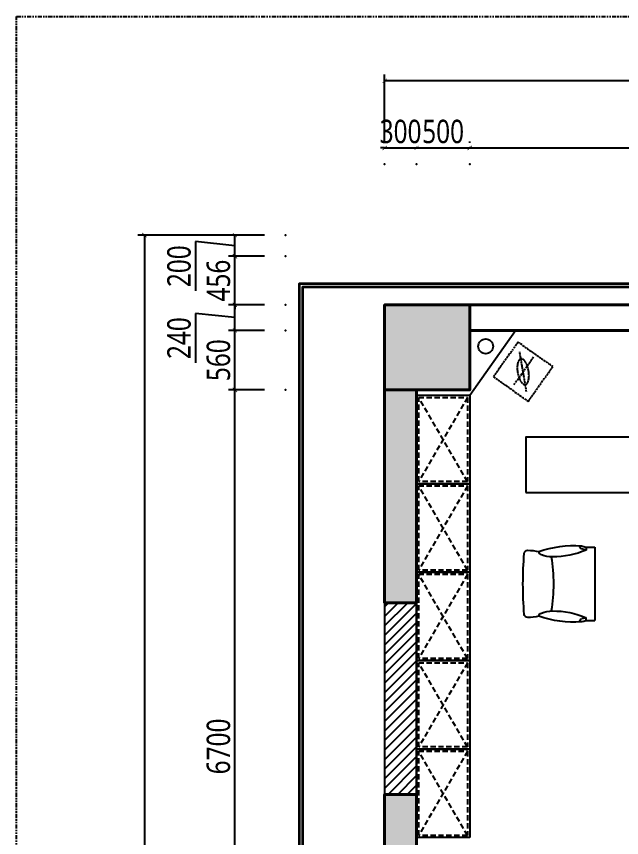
# Model space of a CAD drawing. Header units: millimetres. Extents: x 181055 to 256117, y -39966 to -14434.
# Drawn here: x 181055 to 186745, y -22150 to -14434 of the extents above; entities that cross this region are included whole.
import ezdxf

# ---------------------------------------------------------------- set-up
doc = ezdxf.new("R2010")
doc.units = ezdxf.units.MM
doc.header["$LTSCALE"] = 10
for name, pattern in [('DASHED', [0.75, 0.5, -0.25]), ('X-ROOF-plan-SP01_$0$R1120_Topographical PlanLTSC-1000$0$OUH_A-FPB4--D- - Default$0${ Chain Double-Dash }', [2.75, 1.5, -0.25, 0.25, -0.25, 0.25, -0.25]), ('XR41-42F$0$LEVEL 31$0${ Tapered Dash }', [10, 4, -1, 1.5, -1, 1.5, -1])]:
    doc.linetypes.add(name, pattern=pattern)
for name, color, linetype in [('COLUMN_DWGshare.com', 9, 'Continuous'), ('E6.室内植物_DWGshare.com', 94, 'Continuous'), ('P-(HATCH)_DWGshare.com', 8, 'Continuous'), ('P-0.18_DWGshare.com', 5, 'Continuous'), ('P-Furniture(活动家具)_DWGshare.com', 134, 'Continuous'), ('PUB_HATCH_DWGshare.com', 8, 'Continuous'), ('VPIPE-雨水_DWGshare.com', 7, 'Continuous'), ('WALL-隔墙_DWGshare.com', 5, 'Continuous'), ('填充_DWGshare.com', 8, 'Continuous')]:
    doc.layers.add(name, color=color, linetype=linetype)
doc.layers.add('Defpoints_DWGshare.com', color=7, linetype='Continuous', plot=False)
doc.layers.add('WALL_DWGshare.com', color=7, linetype='Continuous', lineweight=40)
doc.layers.add('型材层_DWGshare.com', color=3, linetype='Continuous', lineweight=35)
doc.styles.add('黑体', font='Microsoft YaHei.ttf', dxfattribs={"width": 0.8})
doc.dimstyles.new('内部尺寸', dxfattribs={"dimscale": 2, "dimtxt": 110, "dimasz": 20, "dimexe": 30, "dimexo": 100, "dimgap": 20, "dimtad": 1, "dimdec": 0, "dimdsep": 46, "dimtxsty": '黑体', "dimblk": 'ARCHTICK', "dimcen": 20, "dimclrd": 251, "dimclre": 251, "dimclrt": 4, "dimadec": 0, "dimazin": 0, "dimtfac": 1, "dimtdec": 0, "dimtix": 1, "dimtmove": 1, "dimatfit": 3, "dimldrblk": 'DOT', "dimfxl": 1, "dimarcsym": 0})

# ---------------------------------------------------------------- blocks, each defined once
blk = doc.blocks.new('_FZH')
at = {"layer": 'PUB_HATCH_DWGshare.com'}
blk.add_solid([(-0.5, -0.5), (0.5, -0.5), (-0.5, 0.5), (0.5, 0.5)], dxfattribs=at)
at = {"layer": 'WALL_DWGshare.com'}
blk.add_lwpolyline([(-0.5, -0.5), (0.5, -0.5), (0.5, 0.5), (-0.5, 0.5)], close=True, dxfattribs=at)
blk = doc.blocks.new('dd')
at = {"layer": '型材层_DWGshare.com', "color": 1, "linetype": 'ByBlock'}
for p, q in [((792334, -65003.3), (792334, -61253)), ((792364, -64973.3), (792364, -61253))]:
    blk.add_line(p, q, dxfattribs=at)
for points in [[(792334, -61253), (792334, -58203.5), (797534, -58203.5), (797534, -57163.4), (798234, -57163.4), (798234, -57747.2)], [(792364, -61253), (792364, -58233.5), (797564, -58233.5), (797564, -57193.4), (798204, -57193.4), (798204, -57747.2)]]:
    blk.add_lwpolyline(points, dxfattribs=at)
blk = doc.blocks.new('tasklight')
at = {"layer": 'P-Furniture(活动家具)_DWGshare.com', "color": 251}
for p, q in [((457.5, 270.3), (495.7, 282.4)), ((474.8, 265.3), (527.3, 281.8)), ((487.8, 282.5), (492.5, 284)), ((488.5, 280.1), (487.8, 282.5)), ((493.3, 281.6), (492.5, 284)), ((497.2, 277.6), (495.7, 282.4)), ((-25, 96.3), (440.3, 242.9)), ((-22.6, 88.7), (442.7, 235.3)), ((459, 265.6), (497.2, 277.6)), ((471.1, 227.4), (509.2, 239.4)), ((472.6, 222.7), (510.7, 234.7)), ((483.9, 236.7), (536.3, 253.2)), ((491.5, 270.6), (490, 275.3)), ((496.3, 272.1), (494.8, 276.8)), ((500.6, 242), (502.1, 237.2)), ((505.3, 243.5), (506.8, 238.7)), ((508.3, 233.9), (509.1, 231.5)), ((509.2, 239.4), (510.7, 234.7)), ((503.6, 232.4), (504.3, 230)), ((504.3, 230), (509.1, 231.5)), ((-96, 71.9), (-24.4, 94.4)), ((-22.6, 88.7), (-25, 96.3)), ((-115.6, 67.8), (-70.8, 81.9)), ((-113.2, 60.1), (-115.6, 67.8)), ((-113.2, 60.1), (-68.4, 74.3)), ((-94.8, 68), (-96, 71.9)), ((-94.8, 68), (-23.2, 90.6)), ((-71.7, 84.7), (-56.5, 89.6)), ((-70.8, 81.9), (-71.7, 84.7)), ((-55.6, 86.7), (-70.8, 81.9)), ((-70.8, 81.9), (-70.2, 80)), ((-69, 76.2), (-68.4, 74.3)), ((-67.4, 80.9), (-68, 82.8)), ((-57.8, 83.9), (-58.4, 85.8)), ((-55.6, 86.7), (-56.5, 89.6))]:
    blk.add_line(p, q, dxfattribs=at)
for radius in [35, 15]:
    blk.add_circle((572.3, 280.3), radius, dxfattribs=at)
for centre, radius, start, end in [((572.3, 280.3), 70, 209.8589, 185.1116), ((572.3, 280.3), 45, 178.014, 216.9565), ((465, 246.5), 25, 107.4853, 287.4853), ((465, 246.5), 20, 107.4853, 287.4853), ((479.4, 251), 15, 107.4853, 287.4853), ((0, 100), 100, 19.7777, 195.1928), ((0, 100), 100, 199.7777, 15.1928), ((-62, 80.5), 20, 209.0222, 185.9483)]:
    blk.add_arc(centre, radius, start, end, dxfattribs=at)
blk = doc.blocks.new('gdfsgsd')
at = {"layer": 'P-Furniture(活动家具)_DWGshare.com', "color": 251}
blk.add_ellipse((2883155, 1377491), major_axis=(-441.4, -1470.4), ratio=1, start_param=1.261466, end_param=1.594062, dxfattribs=at)
blk.add_ellipse((2883155, 1377491), major_axis=(-441.4, -1470.4), ratio=1, start_param=1.261466, end_param=1.594062, dxfattribs=at)
at = {"layer": '填充_DWGshare.com', "color": 9}
for p, q in [((2884945.5, 1377050.5), (2884972, 1377027.3)), ((2884755.7, 1376367.8), (2885045.9, 1376993)), ((2884960.9, 1377003.2), (2884924.8, 1377030.8)), ((2884960.9, 1377003.2), (2884924.8, 1377030.8)), ((2884972, 1377027.3), (2884960.9, 1377003.2)), ((2884972, 1377027.3), (2884960.9, 1377003.2)), ((2884972, 1377027.3), (2885045.9, 1376993)), ((2884693, 1376426.2), (2884648.6, 1376435.9)), ((2884693, 1376426.2), (2884648.6, 1376435.9)), ((2884681.7, 1376402.2), (2884693, 1376426.2)), ((2884681.7, 1376402.2), (2884693, 1376426.2)), ((2884646.9, 1376407.4), (2884681.7, 1376402.2)), ((2884681.7, 1376402.2), (2884755.7, 1376367.8))]:
    blk.add_line(p, q, dxfattribs=at)
for centre, major_axis, start_param, end_param in [((2887346, 1375545.1), (-1397.5, -3068.8), 4.62, 4.790061), ((2884447.2, 1377203.7), (22.8, -22.8), 1.911301, 3.40727), ((2884252.2, 1376795.2), (342.9, -342.9), 1.69499, 1.91093), ((2884580, 1377166), (22.8, -22.8), 3.549275, 4.828908), ((2884580, 1377166), (22.8, -22.8), 3.549275, 4.828908), ((2884456.5, 1376200.1), (920.5, -342.8), 1.417768, 1.831923), ((2884757.1, 1377323.8), (-190.2, -190.2), 6.246365, 6.648168), ((2884757.1, 1377323.8), (-190.2, -190.2), 6.246365, 6.648168), ((2884985.4, 1377798), (-562.3, -562.3), 0.346328, 0.754634), ((2884985.4, 1377798), (-562.3, -562.3), 0.346328, 0.754634), ((2884924.1, 1377052.3), (-5.7, -5.7), 3.850695, 5.526547), ((2884924.1, 1377052.3), (-5.7, -5.7), 3.850695, 5.526547), ((2884948.3, 1377053), (22.8, -22.8), 3.95575, 4.682446), ((2884948.3, 1377053), (22.8, -22.8), 3.95575, 4.682446), ((2884922.3, 1377028.1), (-22.8, -22.8), 3.501599, 3.850695), ((2884922.3, 1377028.1), (-22.8, -22.8), 3.501599, 3.850695), ((2884922.3, 1377028.1), (-22.8, -22.8), 3.123999, 3.501599), ((2884208.3, 1376689.2), (22.8, -22.8), 3.577331, 5.0733), ((2884394.6, 1377101.8), (-342.9, -342.9), 0.361282, 0.577223), ((2884322.8, 1376612.1), (-22.8, -22.8), 3.72649, 5.006123), ((2884322.8, 1376612.1), (-22.8, -22.8), 3.72649, 5.006123), ((2884981, 1377329.7), (-694.6, -694.6), 0.011408, 0.425563), ((2884316.6, 1376375), (190.2, -190.2), 1.90723, 2.309033), ((2884316.6, 1376375), (190.2, -190.2), 1.90723, 2.309033), ((2884101.6, 1375894.6), (562.3, -562.3), 1.517578, 1.925884), ((2884101.6, 1375894.6), (562.3, -562.3), 1.517578, 1.925884), ((2884631.8, 1376422.6), (-5.7, -5.7), 4.599647, 6.275499), ((2884631.8, 1376422.6), (-5.7, -5.7), 4.599647, 6.275499), ((2884649, 1376439.6), (22.8, -22.8), 4.704703, 5.053798), ((2884649, 1376439.6), (22.8, -22.8), 4.704703, 5.053798), ((2884646.8, 1376403.7), (-22.8, -22.8), 3.872951, 4.599647), ((2884646.8, 1376403.7), (-22.8, -22.8), 3.872951, 4.599647), ((2884649, 1376439.6), (-22.8, -22.8), 0.341409, 0.71901)]:
    blk.add_ellipse(centre, major_axis=major_axis, ratio=1, start_param=start_param, end_param=end_param, dxfattribs=at)
blk = doc.blocks.new('fasfsdafweqwew')
at = {"layer": 'P-Furniture(活动家具)_DWGshare.com', "color": 251}
for p, q in [((3315160.9, 1326733), (3315160.9, 1326655.1)), ((3315739, 1326733), (3315160.9, 1326733)), ((3315739, 1326320.1), (3315739, 1326733)), ((3315668.2, 1326655.1), (3315090.1, 1326655.1)), ((3315090.1, 1326655.1), (3315090.1, 1326242.2)), ((3315668.2, 1326242.2), (3315668.2, 1326655.1)), ((3315668.2, 1326320.1), (3315739, 1326320.1)), ((3315090.1, 1326242.2), (3315668.2, 1326242.2)), ((3315097.2, 1326082.7), (3315097.2, 1324842.2)), ((3315833, 1326082.7), (3315097.2, 1326082.7)), ((3315833, 1324842.2), (3315833, 1326082.7)), ((3315097.2, 1324842.2), (3315833, 1324842.2))]:
    blk.add_line(p, q, dxfattribs=at)
at = {"layer": 'P-Furniture(活动家具)_DWGshare.com', "color": 251, "extrusion": (0, 0, -1)}
blk.add_ellipse((3317569.1, 1326197.5), major_axis=(353.1, -1176.3), ratio=1, start_param=1.261466, end_param=1.594062, dxfattribs=at)
blk.add_ellipse((3317569.1, 1326197.5), major_axis=(353.1, -1176.3), ratio=1, start_param=1.261466, end_param=1.594062, dxfattribs=at)
at = {"layer": 'P-Furniture(活动家具)_DWGshare.com', "color": 251}
blk.add_ellipse((3317569.1, 1324081.5), major_axis=(353.1, 1176.3), ratio=1, start_param=1.261466, end_param=1.594062, dxfattribs=at)
blk.add_ellipse((3317569.1, 1324081.5), major_axis=(353.1, 1176.3), ratio=1, start_param=1.261466, end_param=1.594062, dxfattribs=at)
at = {"layer": '填充_DWGshare.com', "color": 9}
for p, q in [((3316115.6, 1325826.5), (3316056.4, 1325799.1)), ((3316288.6, 1325299), (3316056.4, 1325799.1)), ((3316136.8, 1325845.1), (3316115.6, 1325826.5)), ((3316115.6, 1325826.5), (3316124.4, 1325807.2)), ((3316115.6, 1325826.5), (3316124.4, 1325807.2)), ((3316124.4, 1325807.2), (3316153.3, 1325829.4)), ((3316124.4, 1325807.2), (3316153.3, 1325829.4)), ((3316338.7, 1325345.7), (3316374.3, 1325353.4)), ((3316338.7, 1325345.7), (3316374.3, 1325353.4)), ((3316347.8, 1325326.4), (3316338.7, 1325345.7)), ((3316347.8, 1325326.4), (3316338.7, 1325345.7)), ((3316347.8, 1325326.4), (3316288.6, 1325299)), ((3316375.7, 1325330.6), (3316347.8, 1325326.4)), ((3316288.6, 1324980), (3316056.4, 1324479.9)), ((3316347.8, 1324952.6), (3316288.6, 1324980)), ((3316347.8, 1324952.6), (3316338.7, 1324933.3)), ((3316347.8, 1324952.6), (3316338.7, 1324933.3)), ((3316375.7, 1324948.4), (3316347.8, 1324952.6)), ((3316338.7, 1324933.3), (3316374.3, 1324925.6)), ((3316338.7, 1324933.3), (3316374.3, 1324925.6)), ((3316115.6, 1324452.5), (3316056.4, 1324479.9)), ((3316115.6, 1324452.5), (3316124.4, 1324471.8)), ((3316115.6, 1324452.5), (3316124.4, 1324471.8)), ((3316136.8, 1324433.9), (3316115.6, 1324452.5)), ((3316124.4, 1324471.8), (3316153.3, 1324449.6)), ((3316124.4, 1324471.8), (3316153.3, 1324449.6))]:
    blk.add_line(p, q, dxfattribs=at)
for points in [[(3315899.6, 1326733), (3315899.6, 1323933), (3314899.6, 1323933), (3314899.6, 1326733)], [(3313859.6, 1324453), (3314899.6, 1324453), (3314899.6, 1323933), (3313859.6, 1323933)]]:
    blk.add_lwpolyline(points, close=True, dxfattribs=at)
at = {"layer": '填充_DWGshare.com', "color": 9, "extrusion": (0, 0, -1)}
for centre, major_axis, start_param, end_param in [((3316691.4, 1325640.8), (-274.3, -274.3), 1.69499, 1.91093), ((3316535.4, 1325967.7), (-18.3, -18.3), 1.911301, 3.40727), ((3314216.4, 1324640.8), (1118, -2455), 4.62, 4.790061), ((3316527.9, 1325164.8), (-736.4, -274.3), 1.417768, 1.831923), ((3316287.5, 1326063.7), (152.2, -152.2), 6.246365, 6.648168), ((3316287.5, 1326063.7), (152.2, -152.2), 6.246365, 6.648168), ((3316429.1, 1325937.5), (-18.3, -18.3), 3.549275, 4.828908), ((3316429.1, 1325937.5), (-18.3, -18.3), 3.549275, 4.828908), ((3316104.9, 1326443.1), (449.8, -449.8), 0.346328, 0.754634), ((3316104.9, 1326443.1), (449.8, -449.8), 0.346328, 0.754634), ((3316155.3, 1325827.2), (18.3, -18.3), 3.123999, 3.501599), ((3316155.3, 1325827.2), (18.3, -18.3), 3.501599, 3.850695), ((3316155.3, 1325827.2), (18.3, -18.3), 3.501599, 3.850695), ((3316134.5, 1325847.1), (-18.3, -18.3), 3.95575, 4.682446), ((3316134.5, 1325847.1), (-18.3, -18.3), 3.95575, 4.682446), ((3316153.9, 1325846.5), (4.56, -4.56), 3.850695, 5.526547), ((3316153.9, 1325846.5), (4.56, -4.56), 3.850695, 5.526547), ((3316726.5, 1325556), (-18.3, -18.3), 3.577331, 5.0733), ((3316811.9, 1324920.4), (-449.8, -449.8), 1.517578, 1.925884), ((3316811.9, 1324920.4), (-449.8, -449.8), 1.517578, 1.925884), ((3316108.4, 1326068.5), (555.7, -555.7), 0.011408, 0.425563), ((3316639.9, 1325304.7), (-152.2, -152.2), 1.90723, 2.309033), ((3316639.9, 1325304.7), (-152.2, -152.2), 1.90723, 2.309033), ((3316634.9, 1325494.3), (18.3, -18.3), 3.72649, 5.006123), ((3316634.9, 1325494.3), (18.3, -18.3), 3.72649, 5.006123), ((3316577.5, 1325886.1), (274.3, -274.3), 0.361282, 0.577223), ((3316375.7, 1325327.6), (18.3, -18.3), 3.872951, 4.599647), ((3316375.7, 1325327.6), (18.3, -18.3), 3.872951, 4.599647), ((3316373.9, 1325356.4), (18.3, -18.3), 0.341409, 0.71901), ((3316373.9, 1325356.4), (-18.3, -18.3), 4.704703, 5.053798), ((3316373.9, 1325356.4), (-18.3, -18.3), 4.704703, 5.053798), ((3316387.7, 1325342.8), (4.56, -4.56), 4.599647, 6.275499), ((3316387.7, 1325342.8), (4.56, -4.56), 4.599647, 6.275499)]:
    blk.add_ellipse(centre, major_axis=major_axis, ratio=1, start_param=start_param, end_param=end_param, dxfattribs=at)
at = {"layer": '填充_DWGshare.com', "color": 9}
for centre, major_axis, start_param, end_param in [((3316373.9, 1324922.6), (18.3, 18.3), 0.341409, 0.71901), ((3316373.9, 1324922.6), (-18.3, 18.3), 4.704703, 5.053798), ((3316373.9, 1324922.6), (-18.3, 18.3), 4.704703, 5.053798), ((3316108.4, 1324210.5), (555.7, 555.7), 0.011408, 0.425563), ((3316811.9, 1325358.6), (-449.8, 449.8), 1.517578, 1.925884), ((3316811.9, 1325358.6), (-449.8, 449.8), 1.517578, 1.925884), ((3316375.7, 1324951.3), (18.3, 18.3), 3.872951, 4.599647), ((3316375.7, 1324951.3), (18.3, 18.3), 3.872951, 4.599647), ((3316387.7, 1324936.2), (4.56, 4.56), 4.599647, 6.275499), ((3316387.7, 1324936.2), (4.56, 4.56), 4.599647, 6.275499), ((3316639.9, 1324974.3), (-152.2, 152.2), 1.90723, 2.309033), ((3316639.9, 1324974.3), (-152.2, 152.2), 1.90723, 2.309033), ((3314216.4, 1325638.2), (1118, 2455), 4.62, 4.790061), ((3316634.9, 1324784.6), (18.3, 18.3), 3.72649, 5.006123), ((3316634.9, 1324784.6), (18.3, 18.3), 3.72649, 5.006123), ((3316577.5, 1324392.9), (274.3, 274.3), 0.361282, 0.577223), ((3316726.5, 1324722.9), (-18.3, 18.3), 3.577331, 5.0733), ((3316104.9, 1323835.9), (449.8, 449.8), 0.346328, 0.754634), ((3316104.9, 1323835.9), (449.8, 449.8), 0.346328, 0.754634), ((3316155.3, 1324451.8), (18.3, 18.3), 3.123999, 3.501599), ((3316527.9, 1325114.2), (-736.4, 274.3), 1.417768, 1.831923), ((3316155.3, 1324451.8), (18.3, 18.3), 3.501599, 3.850695), ((3316155.3, 1324451.8), (18.3, 18.3), 3.501599, 3.850695), ((3316134.5, 1324431.9), (-18.3, 18.3), 3.95575, 4.682446), ((3316134.5, 1324431.9), (-18.3, 18.3), 3.95575, 4.682446), ((3316153.9, 1324432.5), (4.56, 4.56), 3.850695, 5.526547), ((3316153.9, 1324432.5), (4.56, 4.56), 3.850695, 5.526547), ((3316287.5, 1324215.3), (152.2, 152.2), 6.246365, 6.648168), ((3316287.5, 1324215.3), (152.2, 152.2), 6.246365, 6.648168), ((3316429.1, 1324341.5), (-18.3, 18.3), 3.549275, 4.828908), ((3316429.1, 1324341.5), (-18.3, 18.3), 3.549275, 4.828908), ((3316691.4, 1324638.2), (-274.3, 274.3), 1.69499, 1.91093), ((3316535.4, 1324311.3), (-18.3, 18.3), 1.911301, 3.40727)]:
    blk.add_ellipse(centre, major_axis=major_axis, ratio=1, start_param=start_param, end_param=end_param, dxfattribs=at)
at = {"layer": 'P-Furniture(活动家具)_DWGshare.com', "color": 251, "extrusion": (0, -2.6486e-12, -1), "xscale": -1.651650000130758, "yscale": 1.651650000130758, "zscale": -1.651650000130758, "rotation": 298.6900675261742}
blk.add_blockref('tasklight', (-3315571.9, 1324137), dxfattribs=at)
at = {"layer": '填充_DWGshare.com', "color": 7, "rotation": 24.905908540039}
blk.add_blockref('gdfsgsd', (1277662.2, -1138254.9), dxfattribs=at)
blk = doc.blocks.new('_ArchTick')
at = {"color": 0, "linetype": 'ByBlock', "const_width": 0.15}
blk.add_lwpolyline([(-0.5, -0.5), (0.5, 0.5)], dxfattribs=at)
blk = doc.blocks.new('*D85')
at = {"color": 251, "lineweight": -2, "transparency": 16777216}
for p, q in [((183386.7, -17944), (183049.2, -17944)), ((183109.2, -24644), (183109.2, -17944)), ((183386.7, -24644), (183049.2, -24644))]:
    blk.add_line(p, q, dxfattribs=at)
at = {"layer": 'Defpoints_DWGshare.com', "color": 0, "transparency": 16777216}
for p in [(183109.2, -17944), (183586.7, -17944), (183586.7, -24644)]:
    blk.add_point(p, dxfattribs=at)
at = {"color": 251, "lineweight": -2, "transparency": 16777216, "xscale": 40, "yscale": 40, "zscale": 40}
for p, rotation in [((183109.2, -17944), 90), ((183109.2, -24644), 270)]:
    blk.add_blockref('_ArchTick', p, dxfattribs=dict(at, rotation=rotation))
at = {"color": 4, "transparency": 16777216, "insert": (182955.5, -21294), "char_height": 220, "attachment_point": 5, "rotation": 90, "style": '黑体'}
blk.add_mtext('6700', dxfattribs=at)
blk = doc.blocks.new('_Dot')
at = {"color": 0, "linetype": 'ByBlock', "lineweight": -2}
blk.add_line((-0.5, 0), (-1, 0), dxfattribs=at)
at = {"color": 0, "linetype": 'ByBlock', "const_width": 0.5}
blk.add_lwpolyline([(-0.25, 0, 1), (0.25, 0, 1)], format="xyb", close=True, dxfattribs=at)
blk = doc.blocks.new('*D86')
at = {"color": 251, "lineweight": -2, "transparency": 16777216}
for p, q in [((183386.7, -17384.2), (183049.2, -17384.2)), ((183109.2, -17944), (183109.2, -17384.2)), ((183386.7, -17944), (183049.2, -17944))]:
    blk.add_line(p, q, dxfattribs=at)
at = {"layer": 'Defpoints_DWGshare.com', "color": 0, "transparency": 16777216}
for p in [(183109.2, -17384.2), (183586.7, -17384.2), (183586.7, -17944)]:
    blk.add_point(p, dxfattribs=at)
at = {"color": 251, "lineweight": -2, "transparency": 16777216, "xscale": 40, "yscale": 40, "zscale": 40}
for p, rotation in [((183109.2, -17384.2), 90), ((183109.2, -17944), 270)]:
    blk.add_blockref('_ArchTick', p, dxfattribs=dict(at, rotation=rotation))
at = {"color": 4, "transparency": 16777216, "insert": (182955.4, -17664.1), "char_height": 220, "attachment_point": 5, "rotation": 90, "style": '黑体'}
blk.add_mtext('560', dxfattribs=at)
blk = doc.blocks.new('*D87')
at = {"color": 251, "lineweight": -2, "transparency": 16777216}
for p, q in [((183386.7, -17144.2), (183049.2, -17144.2)), ((183109.2, -17384.2), (183109.2, -17144.2)), ((183109.2, -17264.2), (182738.5, -17224.2)), ((182738.5, -17224.2), (182738.5, -17690.1)), ((183386.7, -17384.2), (183049.2, -17384.2))]:
    blk.add_line(p, q, dxfattribs=at)
at = {"layer": 'Defpoints_DWGshare.com', "color": 0, "transparency": 16777216}
for p in [(183109.2, -17144.2), (183586.7, -17144.2), (183586.7, -17384.2)]:
    blk.add_point(p, dxfattribs=at)
at = {"color": 251, "lineweight": -2, "transparency": 16777216, "xscale": 40, "yscale": 40, "zscale": 40}
for p, rotation in [((183109.2, -17144.2), 90), ((183109.2, -17384.2), 270)]:
    blk.add_blockref('_ArchTick', p, dxfattribs=dict(at, rotation=rotation))
at = {"color": 4, "transparency": 16777216, "insert": (182584.8, -17457.1), "char_height": 220, "attachment_point": 5, "rotation": 90, "style": '黑体'}
blk.add_mtext('240', dxfattribs=at)
blk = doc.blocks.new('*D88')
at = {"color": 251, "lineweight": -2, "transparency": 16777216}
for p, q in [((183109.2, -16688.1), (183109.2, -16648.1)), ((183386.7, -16688.1), (183049.2, -16688.1)), ((183109.2, -17144.2), (183109.2, -16688.1)), ((183386.7, -17144.2), (183049.2, -17144.2)), ((183109.2, -17144.2), (183109.2, -17184.2))]:
    blk.add_line(p, q, dxfattribs=at)
at = {"layer": 'Defpoints_DWGshare.com', "color": 0, "transparency": 16777216}
for p in [(183109.2, -16688.1), (183586.7, -16688.1), (183586.7, -17144.2)]:
    blk.add_point(p, dxfattribs=at)
at = {"color": 251, "lineweight": -2, "transparency": 16777216, "xscale": 40, "yscale": 40, "zscale": 40}
for p, rotation in [((183109.2, -16688.1), 270), ((183109.2, -17144.2), 90)]:
    blk.add_blockref('_ArchTick', p, dxfattribs=dict(at, rotation=rotation))
at = {"color": 4, "transparency": 16777216, "insert": (182955.4, -16916.1), "char_height": 220, "attachment_point": 5, "rotation": 90, "style": '黑体'}
blk.add_mtext('456', dxfattribs=at)
blk = doc.blocks.new('*D89')
at = {"color": 251, "lineweight": -2, "transparency": 16777216}
for p, q in [((183386.7, -16488.1), (183049.2, -16488.1)), ((183109.2, -16688.1), (183109.2, -16488.1)), ((183109.2, -16588.1), (182738.5, -16548.1)), ((182738.5, -16548.1), (182738.5, -17013.9)), ((183386.7, -16688.1), (183049.2, -16688.1))]:
    blk.add_line(p, q, dxfattribs=at)
at = {"layer": 'Defpoints_DWGshare.com', "color": 0, "transparency": 16777216}
for p in [(183109.2, -16488.1), (183586.7, -16488.1), (183586.7, -16688.1)]:
    blk.add_point(p, dxfattribs=at)
at = {"color": 251, "lineweight": -2, "transparency": 16777216, "xscale": 40, "yscale": 40, "zscale": 40}
for p, rotation in [((183109.2, -16488.1), 90), ((183109.2, -16688.1), 270)]:
    blk.add_blockref('_ArchTick', p, dxfattribs=dict(at, rotation=rotation))
at = {"color": 4, "transparency": 16777216, "insert": (182584.8, -16781), "char_height": 220, "attachment_point": 5, "rotation": 90, "style": '黑体'}
blk.add_mtext('200', dxfattribs=at)
blk = doc.blocks.new('*D90')
at = {"color": 251, "lineweight": -2, "transparency": 16777216}
for p, q in [((183386.7, -16488.1), (182198.2, -16488.1)), ((182258.2, -16488.1), (182258.2, -37500.3)), ((183386.7, -37500.3), (182198.2, -37500.3))]:
    blk.add_line(p, q, dxfattribs=at)
at = {"layer": 'Defpoints_DWGshare.com', "color": 0, "transparency": 16777216}
for p in [(183586.7, -16488.1), (182258.2, -37500.3), (183586.7, -37500.3)]:
    blk.add_point(p, dxfattribs=at)
at = {"color": 251, "lineweight": -2, "transparency": 16777216, "xscale": 40, "yscale": 40, "zscale": 40}
for p, rotation in [((182258.2, -16488.1), 90), ((182258.2, -37500.3), 270)]:
    blk.add_blockref('_ArchTick', p, dxfattribs=dict(at, rotation=rotation))
at = {"color": 4, "transparency": 16777216, "insert": (182104, -26994.2), "char_height": 220, "attachment_point": 5, "rotation": 90, "style": '黑体'}
blk.add_mtext('21012', dxfattribs=at)
blk = doc.blocks.new('*D91')
at = {"color": 251, "lineweight": -2, "transparency": 16777216}
for p, q in [((184517.3, -15621.8), (184517.3, -15609.7)), ((184817.3, -15621.8), (184817.3, -15609.7)), ((184517.3, -15669.7), (184477.3, -15669.7)), ((184517.3, -15669.7), (184817.3, -15669.7)), ((184817.3, -15669.7), (184857.3, -15669.7))]:
    blk.add_line(p, q, dxfattribs=at)
at = {"layer": 'Defpoints_DWGshare.com', "color": 0, "transparency": 16777216}
for p in [(184817.3, -15669.7), (184517.3, -15821.8), (184817.3, -15821.8)]:
    blk.add_point(p, dxfattribs=at)
at = {"color": 251, "lineweight": -2, "transparency": 16777216, "xscale": 40, "yscale": 40, "zscale": 40}
blk.add_blockref('_ArchTick', (184517.3, -15669.7), dxfattribs=at)
at = {"color": 251, "lineweight": -2, "transparency": 16777216, "xscale": 40, "yscale": 40, "zscale": 40, "rotation": 180}
blk.add_blockref('_ArchTick', (184817.3, -15669.7), dxfattribs=at)
at = {"color": 4, "transparency": 16777216, "insert": (184667.3, -15516), "char_height": 220, "attachment_point": 5, "style": '黑体'}
blk.add_mtext('300', dxfattribs=at)
blk = doc.blocks.new('*D92')
at = {"color": 251, "lineweight": -2, "transparency": 16777216}
for p, q in [((184817.3, -15621.8), (184817.3, -15609.7)), ((185317.3, -15621.8), (185317.3, -15609.7)), ((184817.3, -15669.7), (185317.3, -15669.7))]:
    blk.add_line(p, q, dxfattribs=at)
at = {"layer": 'Defpoints_DWGshare.com', "color": 0, "transparency": 16777216}
for p in [(185317.3, -15669.7), (184817.3, -15821.8), (185317.3, -15821.8)]:
    blk.add_point(p, dxfattribs=at)
at = {"color": 251, "lineweight": -2, "transparency": 16777216, "xscale": 40, "yscale": 40, "zscale": 40, "rotation": 180}
blk.add_blockref('_ArchTick', (184817.3, -15669.7), dxfattribs=at)
at = {"color": 251, "lineweight": -2, "transparency": 16777216, "xscale": 40, "yscale": 40, "zscale": 40}
blk.add_blockref('_ArchTick', (185317.3, -15669.7), dxfattribs=at)
at = {"color": 4, "transparency": 16777216, "insert": (185067.3, -15515.9), "char_height": 220, "attachment_point": 5, "style": '黑体'}
blk.add_mtext('500', dxfattribs=at)
blk = doc.blocks.new('*D93')
at = {"color": 251, "lineweight": -2, "transparency": 16777216}
for p, q in [((185317.3, -15621.8), (185317.3, -15609.7)), ((189617.2, -15621.8), (189617.2, -15609.7)), ((185317.3, -15669.7), (189617.2, -15669.7))]:
    blk.add_line(p, q, dxfattribs=at)
at = {"layer": 'Defpoints_DWGshare.com', "color": 0, "transparency": 16777216}
for p in [(189617.2, -15669.7), (185317.3, -15821.8), (189617.2, -15821.8)]:
    blk.add_point(p, dxfattribs=at)
at = {"color": 251, "lineweight": -2, "transparency": 16777216, "xscale": 40, "yscale": 40, "zscale": 40, "rotation": 180}
blk.add_blockref('_ArchTick', (185317.3, -15669.7), dxfattribs=at)
at = {"color": 251, "lineweight": -2, "transparency": 16777216, "xscale": 40, "yscale": 40, "zscale": 40}
blk.add_blockref('_ArchTick', (189617.2, -15669.7), dxfattribs=at)
at = {"color": 4, "transparency": 16777216, "insert": (187467.3, -15516), "char_height": 220, "attachment_point": 5, "style": '黑体'}
blk.add_mtext('4300', dxfattribs=at)
blk = doc.blocks.new('*D112')
at = {"color": 251, "lineweight": -2, "transparency": 16777216}
for p, q in [((184517.3, -15621.8), (184517.3, -14979.3)), ((229717.3, -15039.3), (184517.3, -15039.3)), ((229717.3, -15621.8), (229717.3, -14979.3))]:
    blk.add_line(p, q, dxfattribs=at)
at = {"layer": 'Defpoints_DWGshare.com', "color": 0, "transparency": 16777216}
for p in [(184517.3, -15039.3), (184517.3, -15821.8), (229717.3, -15821.8)]:
    blk.add_point(p, dxfattribs=at)
at = {"color": 251, "lineweight": -2, "transparency": 16777216, "xscale": 40, "yscale": 40, "zscale": 40, "rotation": 180}
blk.add_blockref('_ArchTick', (184517.3, -15039.3), dxfattribs=at)
at = {"color": 251, "lineweight": -2, "transparency": 16777216, "xscale": 40, "yscale": 40, "zscale": 40}
blk.add_blockref('_ArchTick', (229717.3, -15039.3), dxfattribs=at)
at = {"color": 4, "transparency": 16777216, "insert": (207117.3, -14885.6), "char_height": 220, "attachment_point": 5, "style": '黑体'}
blk.add_mtext('45200', dxfattribs=at)

msp = doc.modelspace()

# ---------------------------------------------------------------- hatches: boundary and pattern name
at = {"layer": 'P-(HATCH)_DWGshare.com', "ltscale": 0.5}
h = msp.add_hatch(dxfattribs=at)
h.set_pattern_fill('ANSI31', color=251, scale=20, style=0)
h.set_pattern_definition([(45, (369391.11, 361739.44), (-44.901281, 44.901281), [])])
h.paths.add_polyline_path([(184517.3, -19944.2), (184817.3, -19944.2), (184817.3, -21744.3), (184517.3, -21744.3)])
at = {"layer": 'WALL_DWGshare.com', "ltscale": 0.5}
for points in [[(184517.3, -19944), (184817.3, -19944), (184817.3, -17944), (184517.3, -17944)], [(184817.3, -21744), (184517.3, -21744), (184517.3, -24644), (184817.3, -24644)]]:
    msp.add_hatch(color=8, dxfattribs=at).paths.add_polyline_path(points)

# ---------------------------------------------------------------- linework, layer by layer
at = {"color": 9}
msp.add_line((185317.3, -17994), (185748.4, -17384.2), dxfattribs=at)
at = {"color": 251, "linetype": 'DASHED', "ltscale": 10}
for p, q in [((185297.3, -18014), (184837.3, -18805.3)), ((185297.3, -18805.3), (184837.3, -18014)), ((185297.3, -18845.3), (184837.3, -19636.5)), ((185297.3, -19636.5), (184837.3, -18845.3)), ((185297.3, -19676.5), (184837.3, -20467.8)), ((185297.3, -20467.8), (184837.3, -19676.5)), ((185297.3, -20507.8), (184837.3, -21299)), ((185297.3, -21299), (184837.3, -20507.8)), ((185297.3, -21339), (184837.3, -22130.3)), ((185297.3, -22130.3), (184837.3, -21339))]:
    msp.add_line(p, q, dxfattribs=at)
at = {"linetype": 'XR41-42F$0$LEVEL 31$0${ Tapered Dash }'}
msp.add_lwpolyline([(181055.1, -14433.7), (231428.7, -14433.7), (231428.7, -39966.4), (181055.1, -39966.4)], close=True, dxfattribs=at)
at = {"color": 9}
for points in [[(185317.3, -18825.3), (184817.3, -18825.3), (184817.3, -17994), (185317.3, -17994)], [(185317.3, -19656.5), (184817.3, -19656.5), (184817.3, -18825.3), (185317.3, -18825.3)], [(185317.3, -20487.8), (184817.3, -20487.8), (184817.3, -19656.5), (185317.3, -19656.5)], [(185317.3, -21319), (184817.3, -21319), (184817.3, -20487.8), (185317.3, -20487.8)], [(185317.3, -22150.3), (184817.3, -22150.3), (184817.3, -21319), (185317.3, -21319)]]:
    msp.add_lwpolyline(points, close=True, dxfattribs=at)
at = {"color": 251, "linetype": 'DASHED', "ltscale": 10}
for points in [[(185297.3, -18805.3), (184837.3, -18805.3), (184837.3, -18014), (185297.3, -18014)], [(185297.3, -19636.5), (184837.3, -19636.5), (184837.3, -18845.3), (185297.3, -18845.3)], [(185297.3, -20467.8), (184837.3, -20467.8), (184837.3, -19676.5), (185297.3, -19676.5)], [(185297.3, -21299), (184837.3, -21299), (184837.3, -20507.8), (185297.3, -20507.8)], [(185297.3, -22130.3), (184837.3, -22130.3), (184837.3, -21339), (185297.3, -21339)]]:
    msp.add_lwpolyline(points, close=True, dxfattribs=at)
at = {"layer": 'E6.室内植物_DWGshare.com', "color": 251, "linetype": 'X-ROOF-plan-SP01_$0$R1120_Topographical PlanLTSC-1000$0$OUH_A-FPB4--D- - Default$0${ Chain Double-Dash }'}
for p, q in [((185852.1, -17962.9), (185787.1, -17584.4)), ((185916.6, -17636.6), (185732.6, -17896.8))]:
    msp.add_line(p, q, dxfattribs=at)
at = {"layer": 'E6.室内植物_DWGshare.com', "color": 9, "linetype": 'X-ROOF-plan-SP01_$0$R1120_Topographical PlanLTSC-1000$0$OUH_A-FPB4--D- - Default$0${ Chain Double-Dash }'}
msp.add_lwpolyline([(185540.6, -17820.2), (185867.2, -18051.1), (186098.1, -17724.5), (185771.5, -17493.6)], close=True, dxfattribs=at)
at = {"layer": 'E6.室内植物_DWGshare.com', "color": 251, "linetype": 'X-ROOF-plan-SP01_$0$R1120_Topographical PlanLTSC-1000$0$OUH_A-FPB4--D- - Default$0${ Chain Double-Dash }', "extrusion": (0, 0, -1)}
msp.add_ellipse((185819.4, -17772.4), major_axis=(20.7, -120.6), ratio=0.425501, dxfattribs=at)
at = {"layer": 'VPIPE-雨水_DWGshare.com', "linetype": 'Continuous'}
msp.add_circle((185467.3, -17534.2), 70, dxfattribs=at)
at = {"layer": 'WALL-隔墙_DWGshare.com'}
for p, q in [((184517.3, -19943.8), (184517.3, -21744)), ((184817.3, -19944), (184817.3, -21744))]:
    msp.add_line(p, q, dxfattribs=at)
at = {"layer": 'WALL_DWGshare.com'}
for p, q in [((189367.3, -17144.2), (185317.3, -17144.2)), ((185317.3, -17384.2), (189367.3, -17384.2))]:
    msp.add_line(p, q, dxfattribs=at)
at = {"layer": 'WALL_DWGshare.com', "ltscale": 0.5}
for points in [[(184817.3, -19944), (184517.3, -19944), (184517.3, -17944), (184817.3, -17944)], [(184817.3, -24644), (184517.3, -24644), (184517.3, -21744), (184817.3, -21744)]]:
    msp.add_lwpolyline(points, close=True, dxfattribs=at)

# ---------------------------------------------------------------- block references
at = {"layer": 'COLUMN_DWGshare.com', "xscale": 800, "yscale": 800, "zscale": 800}
msp.add_blockref('_FZH', (184917.3, -17544), dxfattribs=at)
at = {"layer": 'P-0.18_DWGshare.com', "ltscale": 0.5}
msp.add_blockref('dd', (-608616.8, 41259.2), dxfattribs=at)
at = {"layer": 'P-Furniture(活动家具)_DWGshare.com', "color": 7, "xscale": -1, "rotation": 180}
msp.add_blockref('fasfsdafweqwew', (-3128014.2, 1305545.2), dxfattribs=at)

# ---------------------------------------------------------------- dimensions: what is measured, and where the dimension line sits
for base, p1, p2, picture, middle in [((184517.3, -15039.3), (229717.3, -15821.8), (184517.3, -15821.8), '*D112', (207117.3, -14885.6)), ((184817.3, -15669.7), (184517.3, -15821.8), (184817.3, -15821.8), '*D91', (184667.3, -15516)), ((185317.3, -15669.7), (184817.3, -15821.8), (185317.3, -15821.8), '*D92', (185067.3, -15515.9)), ((189617.2, -15669.7), (185317.3, -15821.8), (189617.2, -15821.8), '*D93', (187467.3, -15516))]:
    dim = msp.add_linear_dim(base=base, p1=p1, p2=p2, dimstyle='内部尺寸')
    dim.commit()
    dim.dimension.update_dxf_attribs({"geometry": picture, "text_midpoint": middle})
for base, p1, p2, picture, middle in [((182258.2, -37500.3), (183586.7, -16488.1), (183586.7, -37500.3), '*D90', (182104, -26994.2)), ((183109.2, -16688.1), (183586.7, -17144.2), (183586.7, -16688.1), '*D88', (182955.4, -16916.1)), ((183109.2, -17384.2), (183586.7, -17944), (183586.7, -17384.2), '*D86', (182955.4, -17664.1)), ((183109.2, -17944), (183586.7, -24644), (183586.7, -17944), '*D85', (182955.5, -21294))]:
    dim = msp.add_linear_dim(base=base, p1=p1, p2=p2, angle=90, dimstyle='内部尺寸')
    dim.commit()
    dim.dimension.update_dxf_attribs({"geometry": picture, "text_midpoint": middle})
for base, p1, p2, picture, middle in [((183109.2, -16488.1), (183586.7, -16688.1), (183586.7, -16488.1), '*D89', (182738.5, -16588.1)), ((183109.2, -17144.2), (183586.7, -17384.2), (183586.7, -17144.2), '*D87', (182738.5, -17264.2))]:
    dim = msp.add_linear_dim(base=base, p1=p1, p2=p2, angle=90, dimstyle='内部尺寸')
    dim.commit()
    dim.dimension.update_dxf_attribs({"geometry": picture, "text_midpoint": middle, "dimtype": 128})

doc.saveas('drawing.dxf')
